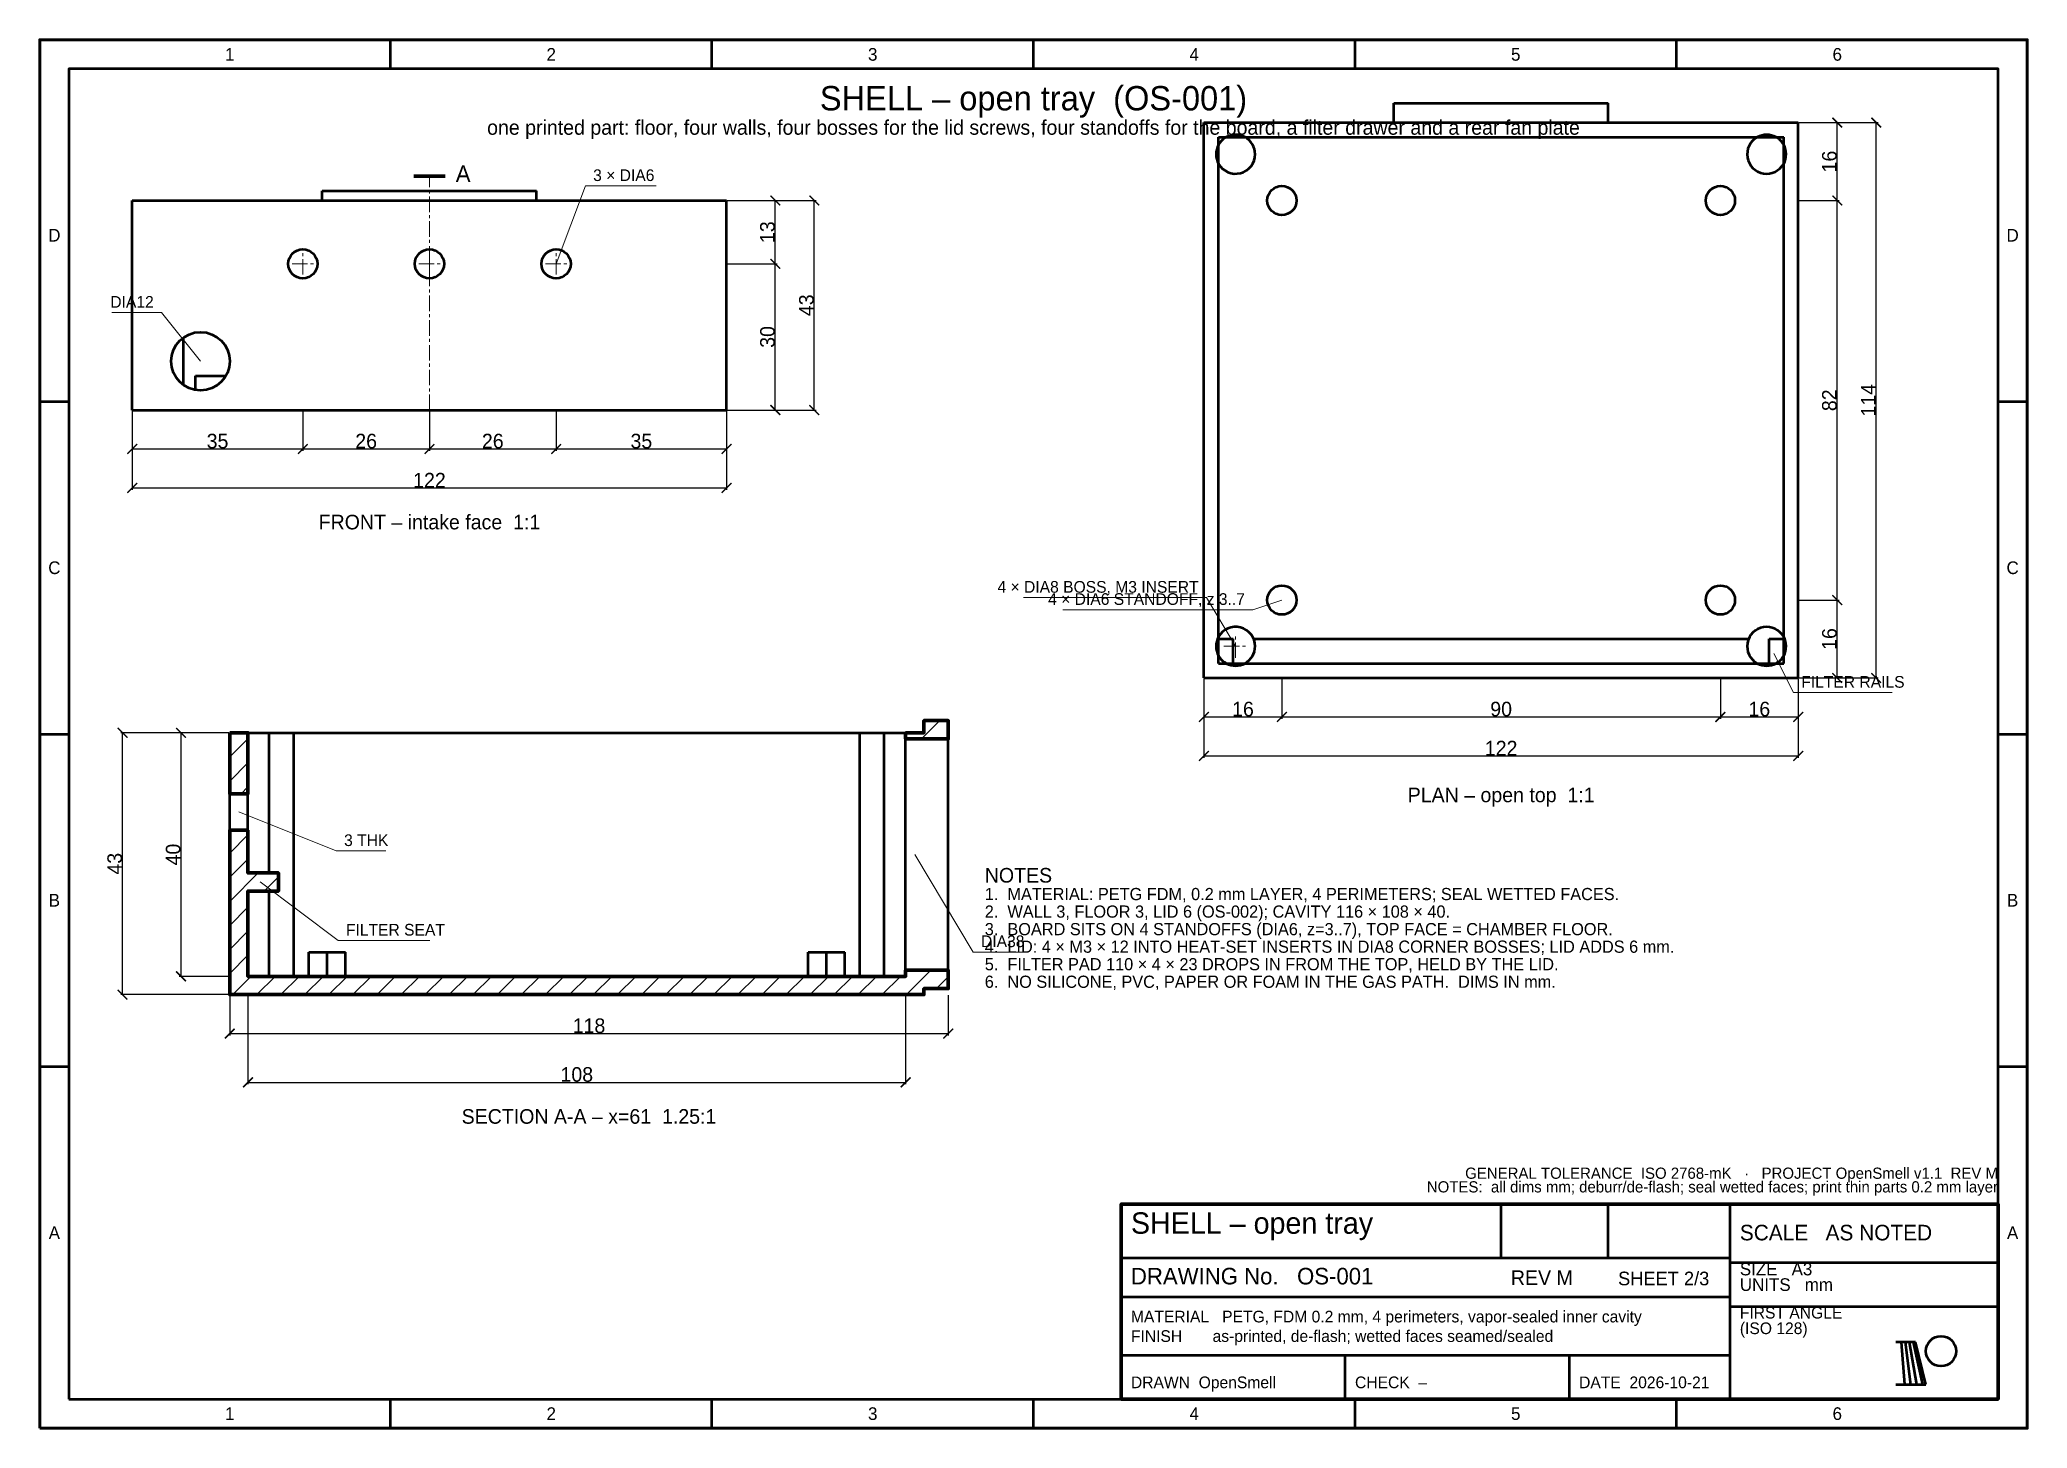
# Paper-space layout 'OS-001' of a CAD drawing. Header units: millimetres. Extents: x 6 to 414, y 6 to 291.
import ezdxf
from ezdxf.enums import TextEntityAlignment as Align

# ---------------------------------------------------------------- set-up
doc = ezdxf.new("R2010")
doc.units = ezdxf.units.MM
doc.linetypes.add('CENTER', pattern=[5.08, 3.175, -0.635, 0.635, -0.635])
for name, color, linetype, lineweight in [('CEN', 4, 'CENTER', 18), ('DIM', 1, 'CONTINUOUS', 18), ('FRAME', 7, 'CONTINUOUS', 60), ('HATCH', 34, 'CONTINUOUS', 13), ('THK', 7, 'CONTINUOUS', 70), ('TXT', 7, 'CONTINUOUS', 25), ('VIS', 7, 'CONTINUOUS', 50)]:
    doc.layers.add(name, color=color, linetype=linetype, lineweight=lineweight)
doc.styles.add('OpenSansCondensed-Light', font='OpenSansCondensed-Light.ttf')
doc.dimstyles.new('EZDXF', dxfattribs={"dimtxt": 0.25, "dimasz": 0.175, "dimexe": 0.375, "dimexo": 0.125, "dimgap": 0.1, "dimtad": 1, "dimlfac": 100, "dimzin": 12, "dimdsep": 46, "dimtxsty": 'OpenSansCondensed-Light', "dimblk": 'ARCHTICK', "dimcen": 2.5, "dimazin": 3, "dimtfac": 0.5, "dimtmove": 2, "dimatfit": 3})

# ---------------------------------------------------------------- blocks, each defined once
blk = doc.blocks.new('_ARCHTICK')
at = {"color": 0, "linetype": 'BYBLOCK', "const_width": 0.15}
blk.add_lwpolyline([(-0.5, -0.5), (0.5, 0.5)], dxfattribs=at)

psp = doc.layouts.new('OS-001')

# ---------------------------------------------------------------- hatches: boundary and pattern name
at = {"layer": 'HATCH'}
h = psp.add_hatch(dxfattribs=at)
h.set_pattern_fill('ANSI31', scale=1.1)
h.paths.add_polyline_path([(183.75, 148.75), (183.75, 147.5), (192.5, 147.5), (192.5, 151.25), (187.5, 151.25), (187.5, 148.75), (183.75, 148.75)])
h = psp.add_hatch(dxfattribs=at)
h.set_pattern_fill('ANSI31', scale=1.1)
h.paths.add_polyline_path([(45, 148.75), (45, 136.25), (48.75, 136.25), (48.75, 148.75), (45, 148.75)])
h = psp.add_hatch(dxfattribs=at)
h.set_pattern_fill('ANSI31', scale=1.1)
h.paths.add_polyline_path([(48.75, 128.75), (45, 128.75), (45, 95), (187.5, 95), (187.5, 96.25), (192.5, 96.25), (192.5, 100), (183.75, 100), (183.75, 98.75), (48.75, 98.75), (48.75, 116.25), (55, 116.25), (55, 120), (48.75, 120), (48.75, 128.75)])

# ---------------------------------------------------------------- linework, layer by layer
at = {"layer": 'CEN'}
for p, q in [((86, 215), (86, 263)), ((57.8, 245), (62.2, 245)), ((60, 242.8), (60, 247.2)), ((83.8, 245), (88.2, 245)), ((86, 242.8), (86, 247.2)), ((109.8, 245), (114.2, 245)), ((112, 242.8), (112, 247.2)), ((251.5, 164.1), (251.5, 168.9)), ((249.1, 166.5), (253.9, 166.5))]:
    psp.add_line(p, q, dxfattribs=at)
at = {"layer": 'DIM'}
for p, q in [((112, 245), (118, 261)), ((118, 261), (132.52, 261)), ((31, 235), (20.8, 235)), ((39, 225), (31, 235)), ((245.5, 176.5), (207.94, 176.5)), ((251.5, 166.5), (245.5, 176.5)), ((261, 176), (255, 174)), ((255, 174), (216, 174)), ((362, 165), (366, 157)), ((366, 157), (386.28, 157)), ((46.875, 132.5), (66.875, 124.5)), ((66.875, 124.5), (77.075, 124.5)), ((185.625, 123.75), (197.625, 103.75)), ((51.25, 118.125), (67.25, 106.125)), ((67.25, 106.125), (86.09, 106.125)), ((197.625, 103.75), (207.825, 103.75))]:
    psp.add_line(p, q, dxfattribs=at)
for points in [[(112, 245), (111.74157, 242.53371), (110.57303, 242.97191), (112, 245)], [(39, 225), (40.98653, 223.51572), (40.01201, 222.73611), (39, 225)], [(261, 176), (263.07951, 177.35093), (263.47417, 176.16697), (261, 176)], [(362, 165), (360.36856, 166.86756), (361.48481, 167.42569), (362, 165)], [(251.5, 166.5), (253.26987, 164.76306), (252.19971, 164.12097), (251.5, 166.5)], [(46.875, 132.5), (44.41491, 132.81197), (44.8784, 133.97071), (46.875, 132.5)], [(185.625, 123.75), (183.85513, 125.48694), (184.92529, 126.12903), (185.625, 123.75)], [(51.25, 118.125), (48.9556, 119.0658), (49.7044, 120.0642), (51.25, 118.125)]]:
    psp.add_solid(points, dxfattribs=at)
at = {"layer": 'FRAME'}
psp.add_lwpolyline([(6, 6), (414, 6), (414, 291), (6, 291)], close=True, dxfattribs=at)
at = {"layer": 'THK'}
psp.add_line((82.8, 263), (89.2, 263), dxfattribs=at)
for points in [[(183.75, 148.75), (183.75, 147.5), (192.5, 147.5), (192.5, 151.25), (187.5, 151.25), (187.5, 148.75), (183.75, 148.75)], [(45, 148.75), (45, 136.25), (48.75, 136.25), (48.75, 148.75), (45, 148.75)], [(48.75, 128.75), (45, 128.75), (45, 95), (187.5, 95), (187.5, 96.25), (192.5, 96.25), (192.5, 100), (183.75, 100), (183.75, 98.75), (48.75, 98.75), (48.75, 116.25), (55, 116.25), (55, 120), (48.75, 120), (48.75, 128.75)], [(228, 12), (408, 12), (408, 52), (228, 52)]]:
    psp.add_lwpolyline(points, close=True, dxfattribs=at)
psp.add_solid([(89.2, 263), (87, 262.428), (87, 263.572), (89.2, 263)], dxfattribs=at)
at = {"layer": 'VIS'}
for p, q in [((78, 285), (78, 291)), ((144, 285), (144, 291)), ((210, 285), (210, 291)), ((276, 285), (276, 291)), ((342, 285), (342, 291)), ((284, 274), (284, 278)), ((284, 278), (328, 278)), ((328, 274), (328, 278)), ((245, 160), (245, 274)), ((245, 274), (284, 274)), ((284, 274), (328, 274)), ((328, 274), (367, 274)), ((367, 160), (367, 274)), ((248, 271), (249.564, 271)), ((248, 269.436), (248, 271)), ((248, 265.564), (248, 269.436)), ((249.564, 271), (253.436, 271)), ((253.436, 271), (358.564, 271)), ((358.564, 271), (362.436, 271)), ((362.436, 271), (364, 271)), ((364, 269.436), (364, 271)), ((364, 265.564), (364, 269.436)), ((248, 168.436), (248, 265.564)), ((364, 168.436), (364, 265.564)), ((25, 215), (25, 258)), ((25, 258), (147, 258)), ((64, 260), (108, 260)), ((64, 258), (64, 260)), ((108, 258), (108, 260)), ((147, 215), (147, 258)), ((35.5, 220.127), (35.5, 229.873)), ((38, 219.084), (38, 222)), ((44, 221.683), (44, 222)), ((6, 216.75), (12, 216.75)), ((408, 216.75), (414, 216.75)), ((25, 215), (147, 215)), ((248, 168), (248, 168.436)), ((248, 164.564), (248, 168)), ((248, 168), (251, 168)), ((251, 163), (251, 168)), ((255.208, 168), (356.792, 168)), ((361, 168), (364, 168)), ((361, 163), (361, 168)), ((364, 168), (364, 168.436)), ((364, 164.564), (364, 168)), ((248, 163), (248, 164.564)), ((364, 163), (364, 164.564)), ((245, 160), (367, 160)), ((248, 163), (249.564, 163)), ((249.564, 163), (251, 163)), ((251, 163), (253.436, 163)), ((253.436, 163), (358.564, 163)), ((358.564, 163), (361, 163)), ((361, 163), (362.436, 163)), ((362.436, 163), (364, 163)), ((187.5, 151.25), (187.5, 148.75)), ((187.5, 151.25), (192.5, 151.25)), ((192.5, 151.25), (192.5, 147.5)), ((6, 148.5), (12, 148.5)), ((45, 148.75), (45, 136.25)), ((45, 148.75), (48.75, 148.75)), ((48.75, 148.75), (48.75, 136.25)), ((53.125, 120), (53.125, 148.75)), ((58.125, 148.75), (174.375, 148.75)), ((58.125, 98.75), (58.125, 148.75)), ((174.375, 98.75), (174.375, 148.75)), ((179.375, 98.75), (179.375, 148.75)), ((183.75, 148.75), (187.5, 148.75)), ((183.75, 148.75), (183.75, 147.5)), ((183.75, 147.5), (192.5, 147.5)), ((408, 148.5), (414, 148.5)), ((45, 136.25), (48.75, 136.25)), ((45, 128.75), (45, 95)), ((45, 128.75), (48.75, 128.75)), ((48.75, 128.75), (48.75, 120)), ((48.75, 120), (55, 120)), ((55, 120), (55, 116.25)), ((48.75, 116.25), (55, 116.25)), ((48.75, 116.25), (48.75, 98.75)), ((53.125, 98.75), (53.125, 116.25)), ((61.25, 98.75), (61.25, 103.75)), ((65, 98.75), (65, 103.75)), ((68.75, 98.75), (68.75, 103.75)), ((163.75, 98.75), (163.75, 103.75)), ((167.5, 98.75), (167.5, 103.75)), ((171.25, 98.75), (171.25, 103.75)), ((48.75, 98.75), (183.75, 98.75)), ((183.75, 100), (183.75, 98.75)), ((183.75, 100), (192.5, 100)), ((192.5, 100), (192.5, 96.25)), ((45, 95), (187.5, 95)), ((187.5, 96.25), (187.5, 95)), ((187.5, 96.25), (192.5, 96.25)), ((6, 80.25), (12, 80.25)), ((408, 80.25), (414, 80.25)), ((306, 41), (306, 52)), ((328, 41), (328, 52)), ((353, 12), (353, 52)), ((228, 41), (353, 41)), ((353, 40), (408, 40)), ((228, 33), (353, 33)), ((353, 31), (408, 31)), ((228, 21), (353, 21)), ((274, 12), (274, 21)), ((320, 12), (320, 21)), ((391.03, 23.68), (387, 23.68)), ((388.86, 15), (388.209, 23.68)), ((390.1, 15), (389.015, 23.68)), ((391.34, 15), (389.821, 23.68)), ((392.58, 15), (390.627, 23.68)), ((393.2, 15), (391.03, 23.68)), ((387, 15), (393.2, 15)), ((78, 6), (78, 12)), ((144, 6), (144, 12)), ((210, 6), (210, 12)), ((276, 6), (276, 12)), ((342, 6), (342, 12))]:
    psp.add_line(p, q, dxfattribs=at)
psp.add_lwpolyline([(12, 12), (408, 12), (408, 285), (12, 285)], close=True, dxfattribs=at)
for points in [[(38, 222), (38.242, 222), (38.892, 222), (39.857, 222), (41, 222), (42.143, 222), (43.108, 222), (43.758, 222), (44, 222)], [(48.75, 148.75), (49.3625, 148.75), (50.14375, 148.75), (51.06, 148.75), (52.0675, 148.75), (53.125, 148.75)], [(53.125, 148.75), (54.4175, 148.75), (55.62125, 148.75), (56.66, 148.75), (57.44875, 148.75), (57.9475, 148.75), (58.125, 148.75)], [(174.375, 148.75), (174.5525, 148.75), (175.05125, 148.75), (175.84, 148.75), (176.87875, 148.75), (178.0825, 148.75), (179.375, 148.75)], [(179.375, 148.75), (180.4325, 148.75), (181.44, 148.75), (182.35625, 148.75), (183.1375, 148.75), (183.75, 148.75)], [(183.75, 100), (183.75, 100.17375), (183.75, 100.3475), (183.75, 100.52125), (183.75, 100.88875), (183.75, 101.4), (183.75, 101.9125), (183.75, 102.47), (183.75, 103.295), (183.75, 104.12), (183.75, 104.94625), (183.75, 105.965), (183.75, 107.06125), (183.75, 108.15875), (183.75, 109.3175), (183.75, 110.63125), (183.75, 111.94375), (183.75, 113.2575), (183.75, 114.7), (183.75, 116.16375), (183.75, 117.62875), (183.75, 119.12625), (183.75, 120.6675), (183.75, 122.20875), (183.75, 123.75), (183.75, 125.29125), (183.75, 126.8325), (183.75, 128.37375), (183.75, 129.87125), (183.75, 131.33625), (183.75, 132.8), (183.75, 134.2425), (183.75, 135.55625), (183.75, 136.86875), (183.75, 138.1825), (183.75, 139.34125), (183.75, 140.43875), (183.75, 141.535), (183.75, 142.55375), (183.75, 143.38), (183.75, 144.205), (183.75, 145.03), (183.75, 145.5875), (183.75, 146.1), (183.75, 146.61125), (183.75, 146.97875), (183.75, 147.1525), (183.75, 147.32625), (183.75, 147.5)], [(192.5, 100), (192.5, 100.17375), (192.5, 100.3475), (192.5, 100.52125), (192.5, 100.88875), (192.5, 101.4), (192.5, 101.9125), (192.5, 102.47), (192.5, 103.295), (192.5, 104.12), (192.5, 104.94625), (192.5, 105.965), (192.5, 107.06125), (192.5, 108.15875), (192.5, 109.3175), (192.5, 110.63125), (192.5, 111.94375), (192.5, 113.2575), (192.5, 114.7), (192.5, 116.16375), (192.5, 117.62875), (192.5, 119.12625), (192.5, 120.6675), (192.5, 122.20875), (192.5, 123.75), (192.5, 125.29125), (192.5, 126.8325), (192.5, 128.37375), (192.5, 129.87125), (192.5, 131.33625), (192.5, 132.8), (192.5, 134.2425), (192.5, 135.55625), (192.5, 136.86875), (192.5, 138.1825), (192.5, 139.34125), (192.5, 140.43875), (192.5, 141.535), (192.5, 142.55375), (192.5, 143.38), (192.5, 144.205), (192.5, 145.03), (192.5, 145.5875), (192.5, 146.1), (192.5, 146.61125), (192.5, 146.97875), (192.5, 147.1525), (192.5, 147.32625), (192.5, 147.5)], [(45, 128.75), (45, 129.0525), (45, 129.865), (45, 131.07125), (45, 132.5), (45, 133.92875), (45, 135.135), (45, 135.9475), (45, 136.25)], [(48.75, 128.75), (48.75, 129.0525), (48.75, 129.865), (48.75, 131.07125), (48.75, 132.5), (48.75, 133.92875), (48.75, 135.135), (48.75, 135.9475), (48.75, 136.25)], [(61.25, 103.75), (61.54125, 103.75), (62.34875, 103.75), (63.5675, 103.75), (65, 103.75)], [(65, 103.75), (66.4325, 103.75), (67.65125, 103.75), (68.45875, 103.75), (68.75, 103.75)], [(163.75, 103.75), (164.04125, 103.75), (164.84875, 103.75), (166.0675, 103.75), (167.5, 103.75)], [(167.5, 103.75), (168.9325, 103.75), (170.15125, 103.75), (170.95875, 103.75), (171.25, 103.75)]]:
    psp.add_lwpolyline(points, dxfattribs=at)
for centre, radius in [((261, 258), 3), ((351, 258), 3), ((60, 245), 3), ((86, 245), 3), ((112, 245), 3), ((39, 225), 6), ((261, 176), 3), ((351, 176), 3), ((396.3, 21.82), 3.1)]:
    psp.add_circle(centre, radius, dxfattribs=at)
for centre, start, end in [((251.5, 267.5), 151.045, 208.955), ((251.5, 267.5), 118.955, 151.045), ((251.5, 267.5), 61.045, 118.955), ((251.5, 267.5), 0, 61.045), ((360.5, 267.5), 118.955, 331.045), ((360.5, 267.5), 61.045, 118.955), ((360.5, 267.5), 28.955, 61.045), ((360.5, 267.5), 0, 28.955), ((251.5, 267.5), 208.955, 0), ((360.5, 267.5), 331.045, 0), ((251.5, 166.5), 151.045, 208.955), ((251.5, 166.5), 0, 151.045), ((360.5, 166.5), 28.955, 241.045), ((360.5, 166.5), 0, 28.955), ((251.5, 166.5), 208.955, 241.045), ((251.5, 166.5), 298.955, 0), ((360.5, 166.5), 298.955, 331.045), ((360.5, 166.5), 331.045, 0), ((251.5, 166.5), 241.045, 298.955), ((360.5, 166.5), 241.045, 298.955)]:
    psp.add_arc(centre, 4, start, end, dxfattribs=at)

# ---------------------------------------------------------------- texts
at = {"layer": 'TXT'}
for s, height, p in [('1', 2.6, (45, 288)), ('2', 2.6, (111, 288)), ('3', 2.6, (177, 288)), ('4', 2.6, (243, 288)), ('5', 2.6, (309, 288)), ('6', 2.6, (375, 288)), ('SHELL – open tray  (OS-001)', 5, (210, 279)), ('one printed part: floor, four walls, four bosses for the lid screws, four standoffs for the board, a filter drawer and a rear fan plate', 3, (210, 273)), ('D', 2.6, (9, 250.875)), ('D', 2.6, (411, 250.875)), ('FRONT – intake face  1:1', 3, (86, 192)), ('C', 2.6, (9, 182.625)), ('C', 2.6, (411, 182.625)), ('PLAN – open top  1:1', 3, (306, 136)), ('B', 2.6, (9, 114.375)), ('B', 2.6, (411, 114.375)), ('SECTION A-A – x=61  1.25:1', 3, (118.75, 70)), ('A', 2.6, (9, 46.125)), ('A', 2.6, (411, 46.125)), ('1', 2.6, (45, 9)), ('2', 2.6, (111, 9)), ('3', 2.6, (177, 9)), ('4', 2.6, (243, 9)), ('5', 2.6, (309, 9)), ('6', 2.6, (375, 9))]:
    psp.add_text(s, height=height, dxfattribs=at).set_placement(p, align=Align.MIDDLE_CENTER)
for s, height, p in [('A', 3.4, (91.4, 261.8)), ('3 × DIA6', 2.4, (119.6, 262)), ('FILTER RAILS', 2.4, (367.6, 158)), ('3 THK', 2.4, (68.475, 125.5)), ('NOTES', 3, (200, 118)), ('1.  MATERIAL: PETG FDM, 0.2 mm LAYER, 4 PERIMETERS; SEAL WETTED FACES.', 2.5, (200, 114.4)), ('2.  WALL 3, FLOOR 3, LID 6 (OS-002); CAVITY 116 × 108 × 40.', 2.5, (200, 110.8)), ('FILTER SEAT', 2.4, (68.85, 107.125)), ('DIA38', 2.4, (199.225, 104.75)), ('4.  LID: 4 × M3 × 12 INTO HEAT-SET INSERTS IN DIA8 CORNER BOSSES; LID ADDS 6 mm.', 2.5, (200, 103.6)), ('3.  BOARD SITS ON 4 STANDOFFS (DIA6, z=3..7), TOP FACE = CHAMBER FLOOR.', 2.5, (200, 107.2)), ('5.  FILTER PAD 110 × 4 × 23 DROPS IN FROM THE TOP, HELD BY THE LID.', 2.5, (200, 100)), ('6.  NO SILICONE, PVC, PAPER OR FOAM IN THE GAS PATH.  DIMS IN mm.', 2.5, (200, 96.4))]:
    psp.add_text(s, height=height, dxfattribs=at).set_placement(p)
for s, height, p in [('DIA12', 2.4, (29.4, 236)), ('4 × DIA8 BOSS, M3 INSERT', 2.4, (243.9, 177.5)), ('4 × DIA6 STANDOFF, z 3..7', 2.4, (253.4, 175)), ('GENERAL TOLERANCE  ISO 2768-mK   ·   PROJECT OpenSmell v1.1  REV M', 2.3, (408, 57.2)), ('NOTES:  all dims mm; deburr/de-flash; seal wetted faces; print thin parts 0.2 mm layer', 2.3, (408, 54.4))]:
    psp.add_text(s, height=height, dxfattribs=at).set_placement(p, align=Align.RIGHT)
for s, height, p in [('SHELL – open tray', 4.4, (230, 44.6)), ('SCALE   AS NOTED', 3.2, (355, 43.6)), ('DRAWING No.   OS-001', 3.4, (230, 34.5)), ('REV M', 3, (308, 34.5)), ('SHEET 2/3', 2.8, (330, 34.5)), ('SIZE   A3', 2.6, (355, 36.6)), ('UNITS   mm', 2.6, (355, 33.4)), ('MATERIAL   PETG, FDM 0.2 mm, 4 perimeters, vapor-sealed inner cavity', 2.4, (230, 27)), ('FIRST ANGLE', 2.4, (355, 27.8)), ('FINISH       as-printed, de-flash; wetted faces seamed/sealed', 2.4, (230, 23)), ('(ISO 128)', 2.4, (355, 24.6)), ('DRAWN  OpenSmell', 2.4, (230, 13.5)), ('CHECK  –', 2.4, (276, 13.5)), ('DATE  2026-10-21', 2.4, (322, 13.5))]:
    psp.add_text(s, height=height, dxfattribs=at).set_placement(p, align=Align.BOTTOM_LEFT)

# ---------------------------------------------------------------- dimensions: what is measured, and where the dimension line sits
at = {"layer": 'DIM'}
for base, p1, p2, override in [((375, 258), (367, 258), (367, 274), {"dimtxt": 3, "dimasz": 2, "dimdec": 0, "dimlfac": 1, "dimtxsty": 'Standard', "dimclrd": 1, "dimclre": 1, "dimclrt": 1}), ((383, 160), (367, 160), (367, 274), {"dimtxt": 3, "dimasz": 2, "dimdec": 0, "dimlfac": 1, "dimtxsty": 'Standard', "dimclrd": 1, "dimclre": 1, "dimclrt": 1}), ((157, 245), (147, 245), (147, 258), {"dimtxt": 3, "dimasz": 2, "dimdec": 0, "dimlfac": 1, "dimtxsty": 'Standard', "dimclrd": 1, "dimclre": 1, "dimclrt": 1}), ((165, 215), (147, 215), (147, 258), {"dimtxt": 3, "dimasz": 2, "dimdec": 0, "dimlfac": 1, "dimtxsty": 'Standard', "dimclrd": 1, "dimclre": 1, "dimclrt": 1}), ((375, 176), (367, 176), (367, 258), {"dimtxt": 3, "dimasz": 2, "dimdec": 0, "dimlfac": 1, "dimtxsty": 'Standard', "dimclrd": 1, "dimclre": 1, "dimclrt": 1}), ((157, 215), (147, 215), (147, 245), {"dimtxt": 3, "dimasz": 2, "dimdec": 0, "dimlfac": 1, "dimtxsty": 'Standard', "dimclrd": 1, "dimclre": 1, "dimclrt": 1}), ((375, 160), (367, 160), (367, 176), {"dimtxt": 3, "dimasz": 2, "dimdec": 0, "dimlfac": 1, "dimtxsty": 'Standard', "dimclrd": 1, "dimclre": 1, "dimclrt": 1}), ((23, 95), (45, 95), (45, 148.75), {"dimtxt": 3, "dimasz": 2, "dimdec": 0, "dimlfac": 0.8, "dimtxsty": 'Standard', "dimclrd": 1, "dimclre": 1, "dimclrt": 1}), ((35, 98.75), (45, 98.75), (45, 148.75), {"dimtxt": 3, "dimasz": 2, "dimdec": 0, "dimlfac": 0.8, "dimtxsty": 'Standard', "dimclrd": 1, "dimclre": 1, "dimclrt": 1})]:
    psp.add_linear_dim(base=base, p1=p1, p2=p2, angle=90, dimstyle='EZDXF', override=override, dxfattribs=at).render()
for base, p1, p2, override in [((25, 207), (25, 215), (60, 215), {"dimtxt": 3, "dimasz": 2, "dimdec": 0, "dimlfac": 1, "dimtxsty": 'Standard', "dimclrd": 1, "dimclre": 1, "dimclrt": 1}), ((25, 199), (25, 215), (147, 215), {"dimtxt": 3, "dimasz": 2, "dimdec": 0, "dimlfac": 1, "dimtxsty": 'Standard', "dimclrd": 1, "dimclre": 1, "dimclrt": 1}), ((60, 207), (60, 215), (86, 215), {"dimtxt": 3, "dimasz": 2, "dimdec": 0, "dimlfac": 1, "dimtxsty": 'Standard', "dimclrd": 1, "dimclre": 1, "dimclrt": 1}), ((86, 207), (86, 215), (112, 215), {"dimtxt": 3, "dimasz": 2, "dimdec": 0, "dimlfac": 1, "dimtxsty": 'Standard', "dimclrd": 1, "dimclre": 1, "dimclrt": 1}), ((112, 207), (112, 215), (147, 215), {"dimtxt": 3, "dimasz": 2, "dimdec": 0, "dimlfac": 1, "dimtxsty": 'Standard', "dimclrd": 1, "dimclre": 1, "dimclrt": 1}), ((245, 152), (245, 160), (261, 160), {"dimtxt": 3, "dimasz": 2, "dimdec": 0, "dimlfac": 1, "dimtxsty": 'Standard', "dimclrd": 1, "dimclre": 1, "dimclrt": 1}), ((245, 144), (245, 160), (367, 160), {"dimtxt": 3, "dimasz": 2, "dimdec": 0, "dimlfac": 1, "dimtxsty": 'Standard', "dimclrd": 1, "dimclre": 1, "dimclrt": 1}), ((261, 152), (261, 160), (351, 160), {"dimtxt": 3, "dimasz": 2, "dimdec": 0, "dimlfac": 1, "dimtxsty": 'Standard', "dimclrd": 1, "dimclre": 1, "dimclrt": 1}), ((351, 152), (351, 160), (367, 160), {"dimtxt": 3, "dimasz": 2, "dimdec": 0, "dimlfac": 1, "dimtxsty": 'Standard', "dimclrd": 1, "dimclre": 1, "dimclrt": 1}), ((45, 87), (45, 95), (192.5, 95), {"dimtxt": 3, "dimasz": 2, "dimdec": 0, "dimlfac": 0.8, "dimtxsty": 'Standard', "dimclrd": 1, "dimclre": 1, "dimclrt": 1}), ((48.75, 77), (48.75, 95), (183.75, 95), {"dimtxt": 3, "dimasz": 2, "dimdec": 0, "dimlfac": 0.8, "dimtxsty": 'Standard', "dimclrd": 1, "dimclre": 1, "dimclrt": 1})]:
    psp.add_linear_dim(base=base, p1=p1, p2=p2, dimstyle='EZDXF', override=override, dxfattribs=at).render()

doc.saveas('drawing.dxf')
